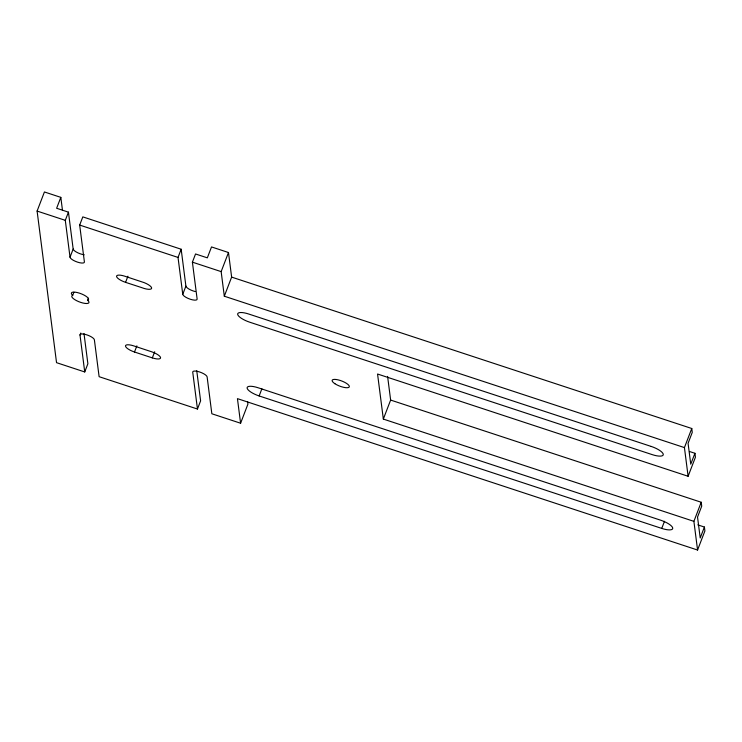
<?xml version="1.0" encoding="UTF-8"?>
<svg xmlns="http://www.w3.org/2000/svg" width="742" height="742" viewBox="0 0 742 742"><rect width="100%" height="100%" fill="white"/><g stroke="black" fill="none" stroke-linecap="round" stroke-linejoin="round"><path stroke-width="1.11" d="M125.574 282.35A9.192 2.764 21 0 1 116.559 276.441A9.192 2.764 21 0 1 124.786 276.209L144.133 282.619A9.192 2.764 21 0 1 151.572 287.71L151.572 288.48A9.192 2.764 21 0 1 141.889 287.673L125.574 282.35L127.93 276.219M84.004 333.594L87.881 363.765L84.736 371.955L56.54 362.671L37.1 211.062L44.427 191.965L60.825 197.363L62.439 209.995M60.825 197.363L56.633 208.261L68.44 212.147L73.17 249.024L70.026 257.214A7.661 2.3 21 0 0 77.539 262.139A7.661 2.3 21 0 0 84.403 261.945L79.672 225.067L82.816 216.877L181.169 249.238L185.899 286.115L182.755 294.305A7.661 2.3 21 0 0 190.267 299.23A7.661 2.3 21 0 0 197.131 299.035L192.401 262.158L195.545 253.968L207.333 257.845L211.516 246.938L228.48 252.521L231.634 277.109L224.307 296.206L684.43 447.593L688.112 476.271L377.557 374.014L383.336 419.082L693.891 521.348L697.573 550.035L237.44 398.639L240.593 423.228L211.841 413.767L207.12 376.89A7.661 2.3 21 0 0 199.598 371.965A7.661 2.3 21 0 0 192.734 372.159L197.465 409.037L99.113 376.686L94.382 339.799A7.661 2.3 21 0 0 86.87 334.874A7.661 2.3 21 0 0 80.006 335.069L84.736 371.955M70.026 257.214L65.296 220.337L68.44 212.147M72.707 295.344L71.751 294.333A9.192 2.764 21 0 1 79.589 293.201A9.192 2.764 21 0 1 88.419 299.814L87.649 300.26A9.192 2.764 21 0 1 80.776 302.411A9.192 2.764 21 0 1 72.707 295.344L73.885 292.274M87.649 300.26L88.437 298.219M80.006 335.069L80.795 333.028M134.506 352.014A9.192 2.764 21 0 1 125.481 346.106A9.192 2.764 21 0 1 133.718 345.874L151.544 351.745A9.192 2.764 21 0 1 160.569 357.653A9.192 2.764 21 0 1 152.333 357.885L134.506 352.014L136.862 345.883M182.755 294.305L178.024 257.428L181.169 249.238M152.333 357.885L154.688 351.754M224.307 296.206L221.153 271.618L228.48 252.521M197.465 409.037L200.609 400.856L196.741 370.685M240.593 423.228L247.921 404.14L247.633 401.904M259.143 395.95A12.252 3.682 21 0 1 247.114 388.066A12.252 3.682 21 0 1 258.095 387.751L660.705 520.216A12.252 3.682 21 0 1 672.734 528.1A12.252 3.682 21 0 1 661.753 528.415L259.143 395.95L261.88 388.808M383.336 419.082L390.635 400.068L387.602 376.407M684.43 447.593L691.767 428.496L231.634 277.109M661.753 528.415L664.498 521.274M689.439 451.479L694.939 453.288L690.756 464.186L688.075 443.289L692.258 432.391L691.767 428.496M688.112 476.271L695.439 457.183L694.939 453.288M693.891 521.348L701.218 502.251L390.635 400.068M697.795 524.872L704.399 527.043L700.216 537.959L697.536 517.053L701.719 506.146L701.218 502.251M697.573 550.035L704.9 530.938L704.399 527.043M37.1 211.062L65.296 220.337M79.672 225.067L178.024 257.428M192.401 262.158L221.153 271.618M84.236 254.794A7.661 2.3 21 0 1 73.17 249.024M195.267 291.56A7.661 2.3 21 0 1 185.899 286.115M651.244 446.452L248.635 313.996A12.252 3.682 21 0 0 237.653 314.302A12.252 3.682 21 0 0 249.683 322.186L652.301 454.651A12.252 3.682 21 0 0 663.274 454.336A12.252 3.682 21 0 0 651.244 446.452M334.911 383.725A9.192 2.764 21 0 0 349.167 387.092A9.192 2.764 21 0 0 338.12 379.858A9.192 2.764 21 0 0 334.911 383.725"/></g></svg>
